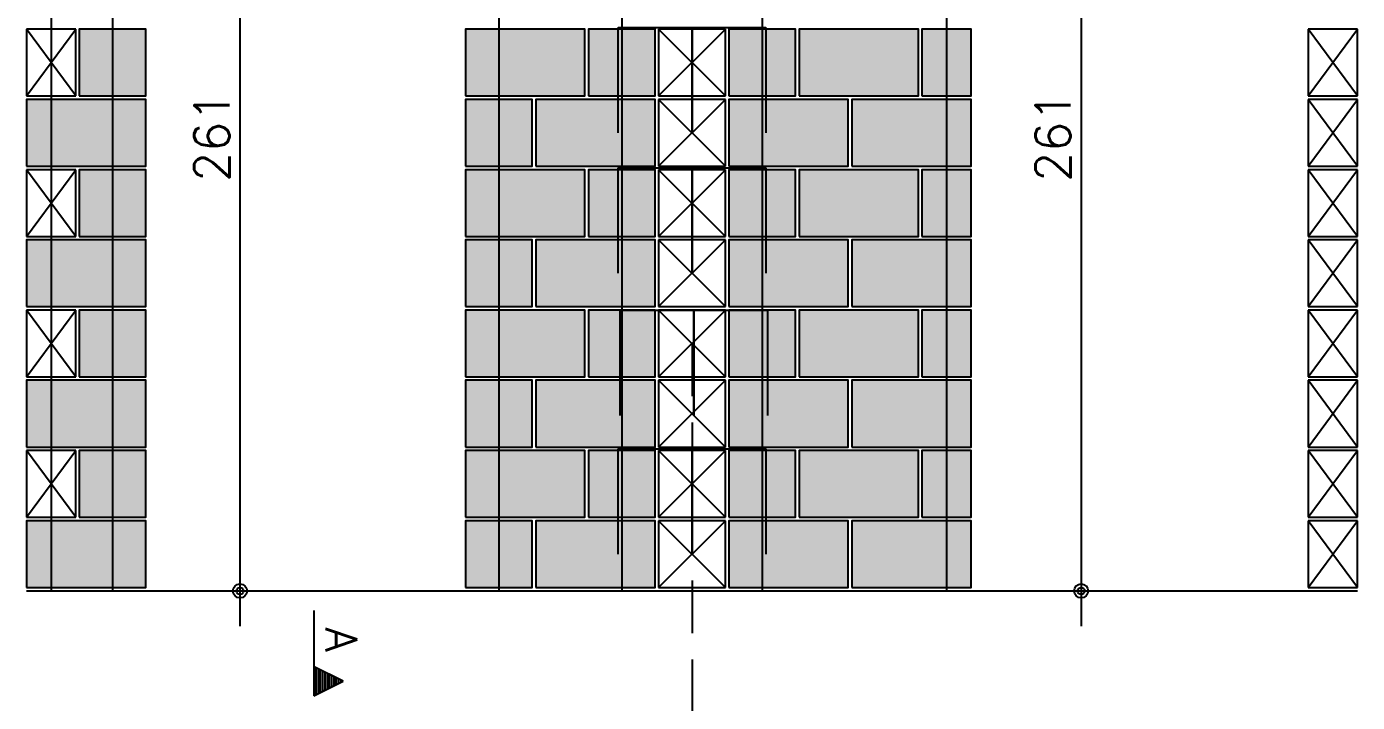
# Model space of a CAD drawing. Extents: x -1.9 to 86, y -1.6 to 60.9.
# Drawn here: x 6.14 to 13.72, y 48.04 to 51.89 of the extents above; entities that cross this region are included whole.
import ezdxf

# ---------------------------------------------------------------- set-up
doc = ezdxf.new("R2010")
doc.units = 0
doc.header["$MEASUREMENT"] = 0
doc.linetypes.add('ESTILO_TQS_0001', pattern=[0.45, 0.3, -0.15])
for name, color, linetype in [('PENA_01', 1, 'CONTINUOUS'), ('PENA_02', 2, 'CONTINUOUS'), ('PENA_03', 3, 'CONTINUOUS'), ('PENA_05', 5, 'CONTINUOUS'), ('PENA_21', 100, 'CONTINUOUS'), ('PENA_23', 50, 'CONTINUOUS'), ('PENA_28', 135, 'CONTINUOUS')]:
    doc.layers.add(name, color=color, linetype=linetype)
doc.styles.get("Standard").update_dxf_attribs({"font": 'ROMANS.SHX'})

msp = doc.modelspace()

# ---------------------------------------------------------------- linework, layer by layer
at = {"layer": 'PENA_01', "linetype": 'Continuous'}
for p, q in [((7.353388, 54.095337), (7.353388, 48.475337)), ((12.144608, 54.095337), (12.144608, 48.475337)), ((7.494392, 48.675337), (7.553388, 48.675337)), ((12.340334, 48.675337), (12.344608, 48.675337))]:
    msp.add_line(p, q, dxfattribs=at)
at = {"layer": 'PENA_01', "linetype": 'ESTILO_TQS_0001'}
msp.add_line((9.928078, 50.085337), (9.928078, 41.992385), dxfattribs=at)
at = {"layer": 'PENA_02', "linetype": 'Continuous'}
for p, q in [((6.418078, 51.875337), (6.138078, 51.875337)), ((6.138078, 51.875337), (6.138078, 51.495337)), ((6.418078, 51.495337), (6.418078, 51.875337)), ((10.118078, 51.875337), (9.738078, 51.875337)), ((9.738078, 51.875337), (9.738078, 51.495337)), ((10.118078, 51.495337), (10.118078, 51.875337)), ((13.718078, 51.875337), (13.438078, 51.875337)), ((13.438078, 51.875337), (13.438078, 51.495337)), ((13.718078, 51.495337), (13.718078, 51.875337)), ((6.138078, 51.495337), (6.418078, 51.495337)), ((9.738078, 51.495337), (10.118078, 51.495337)), ((10.118078, 51.475337), (9.738078, 51.475337)), ((9.738078, 51.475337), (9.738078, 51.095337)), ((10.118078, 51.095337), (10.118078, 51.475337)), ((13.438078, 51.495337), (13.718078, 51.495337)), ((13.718078, 51.475337), (13.438078, 51.475337)), ((13.438078, 51.475337), (13.438078, 51.095337)), ((13.718078, 51.095337), (13.718078, 51.475337)), ((9.738078, 51.095337), (10.118078, 51.095337)), ((13.438078, 51.095337), (13.718078, 51.095337)), ((6.418078, 51.075337), (6.138078, 51.075337)), ((6.138078, 51.075337), (6.138078, 50.695337)), ((6.418078, 50.695337), (6.418078, 51.075337)), ((10.118078, 51.075337), (9.738078, 51.075337)), ((9.738078, 51.075337), (9.738078, 50.695337)), ((10.118078, 50.695337), (10.118078, 51.075337)), ((13.718078, 51.075337), (13.438078, 51.075337)), ((13.438078, 51.075337), (13.438078, 50.695337)), ((13.718078, 50.695337), (13.718078, 51.075337)), ((6.138078, 50.695337), (6.418078, 50.695337)), ((9.738078, 50.695337), (10.118078, 50.695337)), ((10.118078, 50.675337), (9.738078, 50.675337)), ((9.738078, 50.675337), (9.738078, 50.295337)), ((10.118078, 50.295337), (10.118078, 50.675337)), ((13.438078, 50.695337), (13.718078, 50.695337)), ((13.718078, 50.675337), (13.438078, 50.675337)), ((13.438078, 50.675337), (13.438078, 50.295337)), ((13.718078, 50.295337), (13.718078, 50.675337)), ((6.418078, 50.275337), (6.138078, 50.275337)), ((6.138078, 50.275337), (6.138078, 49.895337)), ((6.418078, 49.895337), (6.418078, 50.275337)), ((9.738078, 50.295337), (10.118078, 50.295337)), ((10.118078, 50.275337), (9.738078, 50.275337)), ((9.738078, 50.275337), (9.738078, 49.895337)), ((10.118078, 49.895337), (10.118078, 50.275337)), ((13.438078, 50.295337), (13.718078, 50.295337)), ((13.718078, 50.275337), (13.438078, 50.275337)), ((13.438078, 50.275337), (13.438078, 49.895337)), ((13.718078, 49.895337), (13.718078, 50.275337)), ((6.138078, 49.895337), (6.418078, 49.895337)), ((9.738078, 49.895337), (10.118078, 49.895337)), ((13.438078, 49.895337), (13.718078, 49.895337)), ((10.118078, 49.875337), (9.738078, 49.875337)), ((9.738078, 49.875337), (9.738078, 49.495337)), ((10.118078, 49.875337), (9.738078, 49.875337)), ((9.738078, 49.875337), (9.738078, 49.495337)), ((10.118078, 49.495337), (10.118078, 49.875337)), ((10.118078, 49.495337), (10.118078, 49.875337)), ((13.718078, 49.875337), (13.438078, 49.875337)), ((13.438078, 49.875337), (13.438078, 49.495337)), ((13.718078, 49.495337), (13.718078, 49.875337)), ((6.418078, 49.475337), (6.138078, 49.475337)), ((6.138078, 49.475337), (6.138078, 49.095337)), ((6.418078, 49.095337), (6.418078, 49.475337)), ((9.738078, 49.495337), (10.118078, 49.495337)), ((9.738078, 49.495337), (10.118078, 49.495337)), ((10.118078, 49.475337), (9.738078, 49.475337)), ((9.738078, 49.475337), (9.738078, 49.095337)), ((10.118078, 49.095337), (10.118078, 49.475337)), ((13.438078, 49.495337), (13.718078, 49.495337)), ((13.718078, 49.475337), (13.438078, 49.475337)), ((13.438078, 49.475337), (13.438078, 49.095337)), ((13.718078, 49.095337), (13.718078, 49.475337)), ((6.138078, 49.095337), (6.418078, 49.095337)), ((9.738078, 49.095337), (10.118078, 49.095337)), ((10.118078, 49.075337), (9.738078, 49.075337)), ((9.738078, 49.075337), (9.738078, 48.695337)), ((10.118078, 48.695337), (10.118078, 49.075337)), ((13.438078, 49.095337), (13.718078, 49.095337)), ((13.718078, 49.075337), (13.438078, 49.075337)), ((13.438078, 49.075337), (13.438078, 48.695337)), ((13.718078, 48.695337), (13.718078, 49.075337)), ((6.138078, 48.675337), (13.718078, 48.675337)), ((9.738078, 48.695337), (10.118078, 48.695337)), ((13.438078, 48.695337), (13.718078, 48.695337))]:
    msp.add_line(p, q, dxfattribs=at)
for points in [[(6.438078, 51.495337), (6.818078, 51.495337), (6.818078, 51.875337), (6.438078, 51.875337), (6.438078, 51.495337)], [(8.638078, 51.495337), (9.318078, 51.495337), (9.318078, 51.875337), (8.638078, 51.875337), (8.638078, 51.495337)], [(9.338078, 51.495337), (9.718078, 51.495337), (9.718078, 51.875337), (9.338078, 51.875337), (9.338078, 51.495337)], [(10.138078, 51.495337), (10.518078, 51.495337), (10.518078, 51.875337), (10.138078, 51.875337), (10.138078, 51.495337)], [(10.538078, 51.495337), (11.218078, 51.495337), (11.218078, 51.875337), (10.538078, 51.875337), (10.538078, 51.495337)], [(11.238078, 51.495337), (11.518078, 51.495337), (11.518078, 51.875337), (11.238078, 51.875337), (11.238078, 51.495337)], [(6.138078, 51.095337), (6.818078, 51.095337), (6.818078, 51.475337), (6.138078, 51.475337), (6.138078, 51.095337)], [(8.638078, 51.095337), (9.018078, 51.095337), (9.018078, 51.475337), (8.638078, 51.475337), (8.638078, 51.095337)], [(9.038078, 51.095337), (9.718078, 51.095337), (9.718078, 51.475337), (9.038078, 51.475337), (9.038078, 51.095337)], [(10.138078, 51.095337), (10.818078, 51.095337), (10.818078, 51.475337), (10.138078, 51.475337), (10.138078, 51.095337)], [(10.838078, 51.095337), (11.518078, 51.095337), (11.518078, 51.475337), (10.838078, 51.475337), (10.838078, 51.095337)], [(6.438078, 50.695337), (6.818078, 50.695337), (6.818078, 51.075337), (6.438078, 51.075337), (6.438078, 50.695337)], [(8.638078, 50.695337), (9.318078, 50.695337), (9.318078, 51.075337), (8.638078, 51.075337), (8.638078, 50.695337)], [(9.338078, 50.695337), (9.718078, 50.695337), (9.718078, 51.075337), (9.338078, 51.075337), (9.338078, 50.695337)], [(10.138078, 50.695337), (10.518078, 50.695337), (10.518078, 51.075337), (10.138078, 51.075337), (10.138078, 50.695337)], [(10.538078, 50.695337), (11.218078, 50.695337), (11.218078, 51.075337), (10.538078, 51.075337), (10.538078, 50.695337)], [(11.238078, 50.695337), (11.518078, 50.695337), (11.518078, 51.075337), (11.238078, 51.075337), (11.238078, 50.695337)], [(6.138078, 50.295337), (6.818078, 50.295337), (6.818078, 50.675337), (6.138078, 50.675337), (6.138078, 50.295337)], [(8.638078, 50.295337), (9.018078, 50.295337), (9.018078, 50.675337), (8.638078, 50.675337), (8.638078, 50.295337)], [(9.038078, 50.295337), (9.718078, 50.295337), (9.718078, 50.675337), (9.038078, 50.675337), (9.038078, 50.295337)], [(10.138078, 50.295337), (10.818078, 50.295337), (10.818078, 50.675337), (10.138078, 50.675337), (10.138078, 50.295337)], [(10.838078, 50.295337), (11.518078, 50.295337), (11.518078, 50.675337), (10.838078, 50.675337), (10.838078, 50.295337)], [(6.438078, 49.895337), (6.818078, 49.895337), (6.818078, 50.275337), (6.438078, 50.275337), (6.438078, 49.895337)], [(8.638078, 49.895337), (9.318078, 49.895337), (9.318078, 50.275337), (8.638078, 50.275337), (8.638078, 49.895337)], [(9.338078, 49.895337), (9.718078, 49.895337), (9.718078, 50.275337), (9.338078, 50.275337), (9.338078, 49.895337)], [(10.138078, 49.895337), (10.518078, 49.895337), (10.518078, 50.275337), (10.138078, 50.275337), (10.138078, 49.895337)], [(10.538078, 49.895337), (11.218078, 49.895337), (11.218078, 50.275337), (10.538078, 50.275337), (10.538078, 49.895337)], [(11.238078, 49.895337), (11.518078, 49.895337), (11.518078, 50.275337), (11.238078, 50.275337), (11.238078, 49.895337)], [(6.138078, 49.495337), (6.818078, 49.495337), (6.818078, 49.875337), (6.138078, 49.875337), (6.138078, 49.495337)], [(8.638078, 49.495337), (9.018078, 49.495337), (9.018078, 49.875337), (8.638078, 49.875337), (8.638078, 49.495337)], [(9.038078, 49.495337), (9.718078, 49.495337), (9.718078, 49.875337), (9.038078, 49.875337), (9.038078, 49.495337)], [(10.138078, 49.495337), (10.818078, 49.495337), (10.818078, 49.875337), (10.138078, 49.875337), (10.138078, 49.495337)], [(10.838078, 49.495337), (11.518078, 49.495337), (11.518078, 49.875337), (10.838078, 49.875337), (10.838078, 49.495337)], [(6.438078, 49.095337), (6.818078, 49.095337), (6.818078, 49.475337), (6.438078, 49.475337), (6.438078, 49.095337)], [(8.638078, 49.095337), (9.318078, 49.095337), (9.318078, 49.475337), (8.638078, 49.475337), (8.638078, 49.095337)], [(9.338078, 49.095337), (9.718078, 49.095337), (9.718078, 49.475337), (9.338078, 49.475337), (9.338078, 49.095337)], [(10.138078, 49.095337), (10.518078, 49.095337), (10.518078, 49.475337), (10.138078, 49.475337), (10.138078, 49.095337)], [(10.538078, 49.095337), (11.218078, 49.095337), (11.218078, 49.475337), (10.538078, 49.475337), (10.538078, 49.095337)], [(11.238078, 49.095337), (11.518078, 49.095337), (11.518078, 49.475337), (11.238078, 49.475337), (11.238078, 49.095337)], [(6.138078, 48.695337), (6.818078, 48.695337), (6.818078, 49.075337), (6.138078, 49.075337), (6.138078, 48.695337)], [(8.638078, 48.695337), (9.018078, 48.695337), (9.018078, 49.075337), (8.638078, 49.075337), (8.638078, 48.695337)], [(9.038078, 48.695337), (9.718078, 48.695337), (9.718078, 49.075337), (9.038078, 49.075337), (9.038078, 48.695337)], [(10.138078, 48.695337), (10.818078, 48.695337), (10.818078, 49.075337), (10.138078, 49.075337), (10.138078, 48.695337)], [(10.838078, 48.695337), (11.518078, 48.695337), (11.518078, 49.075337), (10.838078, 49.075337), (10.838078, 48.695337)]]:
    msp.add_lwpolyline(points, dxfattribs=at)
for centre, radius in [((7.353388, 48.675337), 0.04), ((7.353388, 48.675337), 0.02), ((12.144608, 48.675337), 0.04), ((12.144608, 48.675337), 0.02)]:
    msp.add_circle(centre, radius, dxfattribs=at)
at = {"layer": 'PENA_03', "linetype": 'Continuous'}
for p, q in [((6.138078, 51.495337), (6.418078, 51.875337)), ((6.418078, 51.495337), (6.138078, 51.875337)), ((9.738078, 51.495337), (10.118078, 51.875337)), ((10.118078, 51.495337), (9.738078, 51.875337)), ((13.438078, 51.495337), (13.718078, 51.875337)), ((13.718078, 51.495337), (13.438078, 51.875337)), ((9.738078, 51.095337), (10.118078, 51.475337)), ((10.118078, 51.095337), (9.738078, 51.475337)), ((13.438078, 51.095337), (13.718078, 51.475337)), ((13.718078, 51.095337), (13.438078, 51.475337)), ((6.138078, 50.695337), (6.418078, 51.075337)), ((6.418078, 50.695337), (6.138078, 51.075337)), ((9.738078, 50.695337), (10.118078, 51.075337)), ((10.118078, 50.695337), (9.738078, 51.075337)), ((13.438078, 50.695337), (13.718078, 51.075337)), ((13.718078, 50.695337), (13.438078, 51.075337)), ((9.738078, 50.295337), (10.118078, 50.675337)), ((10.118078, 50.295337), (9.738078, 50.675337)), ((13.438078, 50.295337), (13.718078, 50.675337)), ((13.718078, 50.295337), (13.438078, 50.675337)), ((6.138078, 49.895337), (6.418078, 50.275337)), ((6.418078, 49.895337), (6.138078, 50.275337)), ((9.738078, 49.895337), (10.118078, 50.275337)), ((10.118078, 49.895337), (9.738078, 50.275337)), ((13.438078, 49.895337), (13.718078, 50.275337)), ((13.718078, 49.895337), (13.438078, 50.275337)), ((9.738078, 49.495337), (10.118078, 49.875337)), ((10.118078, 49.495337), (9.738078, 49.875337)), ((9.738078, 49.495337), (10.118078, 49.875337)), ((10.118078, 49.495337), (9.738078, 49.875337)), ((13.438078, 49.495337), (13.718078, 49.875337)), ((13.718078, 49.495337), (13.438078, 49.875337)), ((6.138078, 49.095337), (6.418078, 49.475337)), ((6.418078, 49.095337), (6.138078, 49.475337)), ((9.738078, 49.095337), (10.118078, 49.475337)), ((10.118078, 49.095337), (9.738078, 49.475337)), ((13.438078, 49.095337), (13.718078, 49.475337)), ((13.718078, 49.095337), (13.438078, 49.475337)), ((9.738078, 48.695337), (10.118078, 49.075337)), ((10.118078, 48.695337), (9.738078, 49.075337)), ((13.438078, 48.695337), (13.718078, 49.075337)), ((13.718078, 48.695337), (13.438078, 49.075337)), ((7.294392, 48.675337), (7.294392, 48.675337)), ((12.140334, 48.675337), (12.140334, 48.675337)), ((7.774431, 48.564487), (7.774431, 48.078105)), ((7.775127, 48.24369), (7.775127, 48.564487)), ((7.940364, 48.161071), (7.775126, 48.24369)), ((7.775127, 48.079233), (7.775127, 48.24291)), ((7.938803, 48.161071), (7.775127, 48.24291)), ((7.787195, 48.084487), (7.787195, 48.237656)), ((7.799959, 48.090869), (7.799959, 48.231274)), ((7.812723, 48.097251), (7.812723, 48.224892)), ((7.825487, 48.103633), (7.825487, 48.21851)), ((7.838251, 48.110015), (7.838251, 48.212128)), ((7.774431, 48.078105), (7.940364, 48.161071)), ((7.775126, 48.079233), (7.938803, 48.161071)), ((7.851015, 48.116397), (7.851015, 48.205746)), ((7.863779, 48.122779), (7.863779, 48.199364)), ((7.876543, 48.129161), (7.876543, 48.192982)), ((7.889307, 48.135543), (7.889307, 48.1866)), ((7.902071, 48.141925), (7.902071, 48.180218)), ((7.914836, 48.148307), (7.914836, 48.173836)), ((7.9276, 48.154689), (7.9276, 48.167453))]:
    msp.add_line(p, q, dxfattribs=at)
at = {"layer": 'PENA_05', "linetype": 'Continuous'}
for p, q in [((9.508078, 51.285337), (9.508078, 51.885337)), ((9.508078, 51.885337), (9.928078, 51.885337)), ((9.928078, 51.885337), (9.928078, 51.285337)), ((9.928078, 51.285337), (9.928078, 51.885337)), ((9.928078, 51.885337), (10.348078, 51.885337)), ((10.348078, 51.885337), (10.348078, 51.285337)), ((9.508078, 50.485337), (9.508078, 51.085337)), ((9.508078, 51.085337), (9.928078, 51.085337)), ((9.928078, 51.085337), (9.928078, 50.485337)), ((9.928078, 50.485337), (9.928078, 51.085337)), ((9.928078, 51.085337), (10.348078, 51.085337)), ((10.348078, 51.085337), (10.348078, 50.485337)), ((9.518078, 49.675337), (9.518078, 50.275337)), ((9.518078, 50.275337), (9.938078, 50.275337)), ((9.938078, 50.275337), (9.938078, 49.675337)), ((9.938078, 49.675337), (9.938078, 50.275337)), ((9.938078, 50.275337), (10.358078, 50.275337)), ((10.358078, 50.275337), (10.358078, 49.675337)), ((9.508078, 48.885337), (9.508078, 49.485337)), ((9.508078, 49.485337), (9.928078, 49.485337)), ((9.928078, 49.485337), (9.928078, 48.885337)), ((9.928078, 48.885337), (9.928078, 49.485337)), ((9.928078, 49.485337), (10.348078, 49.485337)), ((10.348078, 49.485337), (10.348078, 48.885337))]:
    msp.add_line(p, q, dxfattribs=at)
for points in [[(6.278078, 56.115337), (6.278078, 48.675337)], [(6.628078, 56.115337), (6.628078, 48.675337)], [(8.828078, 56.115337), (8.828078, 48.675337)], [(9.528078, 56.115337), (9.528078, 48.675337)], [(10.328078, 56.115337), (10.328078, 48.675337)], [(11.378078, 56.115337), (11.378078, 48.675337)]]:
    msp.add_lwpolyline(points, dxfattribs=at)
at = {"layer": 'PENA_21', "linetype": 'Continuous'}
for points in [[(8.638078, 51.495337), (9.318078, 51.495337), (9.318078, 51.875337), (8.638078, 51.875337), (8.638078, 51.495337)], [(10.538078, 51.495337), (11.218078, 51.495337), (11.218078, 51.875337), (10.538078, 51.875337), (10.538078, 51.495337)], [(6.138078, 51.095337), (6.818078, 51.095337), (6.818078, 51.475337), (6.138078, 51.475337), (6.138078, 51.095337)], [(9.038078, 51.095337), (9.718078, 51.095337), (9.718078, 51.475337), (9.038078, 51.475337), (9.038078, 51.095337)], [(10.138078, 51.095337), (10.818078, 51.095337), (10.818078, 51.475337), (10.138078, 51.475337), (10.138078, 51.095337)], [(10.838078, 51.095337), (11.518078, 51.095337), (11.518078, 51.475337), (10.838078, 51.475337), (10.838078, 51.095337)], [(8.638078, 50.695337), (9.318078, 50.695337), (9.318078, 51.075337), (8.638078, 51.075337), (8.638078, 50.695337)], [(10.538078, 50.695337), (11.218078, 50.695337), (11.218078, 51.075337), (10.538078, 51.075337), (10.538078, 50.695337)], [(6.138078, 50.295337), (6.818078, 50.295337), (6.818078, 50.675337), (6.138078, 50.675337), (6.138078, 50.295337)], [(9.038078, 50.295337), (9.718078, 50.295337), (9.718078, 50.675337), (9.038078, 50.675337), (9.038078, 50.295337)], [(10.138078, 50.295337), (10.818078, 50.295337), (10.818078, 50.675337), (10.138078, 50.675337), (10.138078, 50.295337)], [(10.838078, 50.295337), (11.518078, 50.295337), (11.518078, 50.675337), (10.838078, 50.675337), (10.838078, 50.295337)], [(8.638078, 49.895337), (9.318078, 49.895337), (9.318078, 50.275337), (8.638078, 50.275337), (8.638078, 49.895337)], [(10.538078, 49.895337), (11.218078, 49.895337), (11.218078, 50.275337), (10.538078, 50.275337), (10.538078, 49.895337)], [(6.138078, 49.495337), (6.818078, 49.495337), (6.818078, 49.875337), (6.138078, 49.875337), (6.138078, 49.495337)], [(9.038078, 49.495337), (9.718078, 49.495337), (9.718078, 49.875337), (9.038078, 49.875337), (9.038078, 49.495337)], [(10.138078, 49.495337), (10.818078, 49.495337), (10.818078, 49.875337), (10.138078, 49.875337), (10.138078, 49.495337)], [(10.838078, 49.495337), (11.518078, 49.495337), (11.518078, 49.875337), (10.838078, 49.875337), (10.838078, 49.495337)], [(8.638078, 49.095337), (9.318078, 49.095337), (9.318078, 49.475337), (8.638078, 49.475337), (8.638078, 49.095337)], [(10.538078, 49.095337), (11.218078, 49.095337), (11.218078, 49.475337), (10.538078, 49.475337), (10.538078, 49.095337)], [(6.138078, 48.695337), (6.818078, 48.695337), (6.818078, 49.075337), (6.138078, 49.075337), (6.138078, 48.695337)], [(9.038078, 48.695337), (9.718078, 48.695337), (9.718078, 49.075337), (9.038078, 49.075337), (9.038078, 48.695337)], [(10.138078, 48.695337), (10.818078, 48.695337), (10.818078, 49.075337), (10.138078, 49.075337), (10.138078, 48.695337)], [(10.838078, 48.695337), (11.518078, 48.695337), (11.518078, 49.075337), (10.838078, 49.075337), (10.838078, 48.695337)]]:
    msp.add_lwpolyline(points, dxfattribs=at)
for points in [[(8.638078, 51.495337), (9.318078, 51.495337), (9.318078, 51.875337)], [(8.638078, 51.495337), (9.318078, 51.875337), (8.638078, 51.875337)], [(8.638078, 51.495337), (8.638078, 51.875337), (8.638078, 51.495337)], [(10.538078, 51.495337), (11.218078, 51.495337), (11.218078, 51.875337)], [(10.538078, 51.495337), (11.218078, 51.875337), (10.538078, 51.875337)], [(10.538078, 51.495337), (10.538078, 51.875337), (10.538078, 51.495337)], [(6.138078, 51.095337), (6.818078, 51.095337), (6.818078, 51.475337)], [(6.138078, 51.095337), (6.818078, 51.475337), (6.138078, 51.475337)], [(6.138078, 51.095337), (6.138078, 51.475337), (6.138078, 51.095337)], [(9.038078, 51.095337), (9.718078, 51.095337), (9.718078, 51.475337)], [(9.038078, 51.095337), (9.718078, 51.475337), (9.038078, 51.475337)], [(9.038078, 51.095337), (9.038078, 51.475337), (9.038078, 51.095337)], [(10.138078, 51.095337), (10.818078, 51.095337), (10.818078, 51.475337)], [(10.138078, 51.095337), (10.818078, 51.475337), (10.138078, 51.475337)], [(10.138078, 51.095337), (10.138078, 51.475337), (10.138078, 51.095337)], [(10.838078, 51.095337), (11.518078, 51.095337), (11.518078, 51.475337)], [(10.838078, 51.095337), (11.518078, 51.475337), (10.838078, 51.475337)], [(10.838078, 51.095337), (10.838078, 51.475337), (10.838078, 51.095337)], [(8.638078, 50.695337), (9.318078, 50.695337), (9.318078, 51.075337)], [(8.638078, 50.695337), (9.318078, 51.075337), (8.638078, 51.075337)], [(8.638078, 50.695337), (8.638078, 51.075337), (8.638078, 50.695337)], [(10.538078, 50.695337), (11.218078, 50.695337), (11.218078, 51.075337)], [(10.538078, 50.695337), (11.218078, 51.075337), (10.538078, 51.075337)], [(10.538078, 50.695337), (10.538078, 51.075337), (10.538078, 50.695337)], [(6.138078, 50.295337), (6.818078, 50.295337), (6.818078, 50.675337)], [(6.138078, 50.295337), (6.818078, 50.675337), (6.138078, 50.675337)], [(6.138078, 50.295337), (6.138078, 50.675337), (6.138078, 50.295337)], [(9.038078, 50.295337), (9.718078, 50.295337), (9.718078, 50.675337)], [(9.038078, 50.295337), (9.718078, 50.675337), (9.038078, 50.675337)], [(9.038078, 50.295337), (9.038078, 50.675337), (9.038078, 50.295337)], [(10.138078, 50.295337), (10.818078, 50.295337), (10.818078, 50.675337)], [(10.138078, 50.295337), (10.818078, 50.675337), (10.138078, 50.675337)], [(10.138078, 50.295337), (10.138078, 50.675337), (10.138078, 50.295337)], [(10.838078, 50.295337), (11.518078, 50.295337), (11.518078, 50.675337)], [(10.838078, 50.295337), (11.518078, 50.675337), (10.838078, 50.675337)], [(10.838078, 50.295337), (10.838078, 50.675337), (10.838078, 50.295337)], [(8.638078, 49.895337), (9.318078, 49.895337), (9.318078, 50.275337)], [(8.638078, 49.895337), (9.318078, 50.275337), (8.638078, 50.275337)], [(8.638078, 49.895337), (8.638078, 50.275337), (8.638078, 49.895337)], [(10.538078, 49.895337), (11.218078, 49.895337), (11.218078, 50.275337)], [(10.538078, 49.895337), (11.218078, 50.275337), (10.538078, 50.275337)], [(10.538078, 49.895337), (10.538078, 50.275337), (10.538078, 49.895337)], [(6.138078, 49.495337), (6.818078, 49.495337), (6.818078, 49.875337)], [(6.138078, 49.495337), (6.818078, 49.875337), (6.138078, 49.875337)], [(6.138078, 49.495337), (6.138078, 49.875337), (6.138078, 49.495337)], [(9.038078, 49.495337), (9.718078, 49.495337), (9.718078, 49.875337)], [(9.038078, 49.495337), (9.718078, 49.875337), (9.038078, 49.875337)], [(9.038078, 49.495337), (9.038078, 49.875337), (9.038078, 49.495337)], [(10.138078, 49.495337), (10.818078, 49.495337), (10.818078, 49.875337)], [(10.138078, 49.495337), (10.818078, 49.875337), (10.138078, 49.875337)], [(10.138078, 49.495337), (10.138078, 49.875337), (10.138078, 49.495337)], [(10.838078, 49.495337), (11.518078, 49.495337), (11.518078, 49.875337)], [(10.838078, 49.495337), (11.518078, 49.875337), (10.838078, 49.875337)], [(10.838078, 49.495337), (10.838078, 49.875337), (10.838078, 49.495337)], [(8.638078, 49.095337), (9.318078, 49.095337), (9.318078, 49.475337)], [(8.638078, 49.095337), (9.318078, 49.475337), (8.638078, 49.475337)], [(8.638078, 49.095337), (8.638078, 49.475337), (8.638078, 49.095337)], [(10.538078, 49.095337), (11.218078, 49.095337), (11.218078, 49.475337)], [(10.538078, 49.095337), (11.218078, 49.475337), (10.538078, 49.475337)], [(10.538078, 49.095337), (10.538078, 49.475337), (10.538078, 49.095337)], [(6.138078, 48.695337), (6.818078, 48.695337), (6.818078, 49.075337)], [(6.138078, 48.695337), (6.818078, 49.075337), (6.138078, 49.075337)], [(6.138078, 48.695337), (6.138078, 49.075337), (6.138078, 48.695337)], [(9.038078, 48.695337), (9.718078, 48.695337), (9.718078, 49.075337)], [(9.038078, 48.695337), (9.718078, 49.075337), (9.038078, 49.075337)], [(9.038078, 48.695337), (9.038078, 49.075337), (9.038078, 48.695337)], [(10.138078, 48.695337), (10.818078, 48.695337), (10.818078, 49.075337)], [(10.138078, 48.695337), (10.818078, 49.075337), (10.138078, 49.075337)], [(10.138078, 48.695337), (10.138078, 49.075337), (10.138078, 48.695337)], [(10.838078, 48.695337), (11.518078, 48.695337), (11.518078, 49.075337)], [(10.838078, 48.695337), (11.518078, 49.075337), (10.838078, 49.075337)], [(10.838078, 48.695337), (10.838078, 49.075337), (10.838078, 48.695337)]]:
    msp.add_solid(points, dxfattribs=at)
at = {"layer": 'PENA_23', "linetype": 'Continuous'}
for points in [[(6.438078, 51.495337), (6.818078, 51.495337), (6.818078, 51.875337), (6.438078, 51.875337), (6.438078, 51.495337)], [(9.338078, 51.495337), (9.718078, 51.495337), (9.718078, 51.875337), (9.338078, 51.875337), (9.338078, 51.495337)], [(10.138078, 51.495337), (10.518078, 51.495337), (10.518078, 51.875337), (10.138078, 51.875337), (10.138078, 51.495337)], [(8.638078, 51.095337), (9.018078, 51.095337), (9.018078, 51.475337), (8.638078, 51.475337), (8.638078, 51.095337)], [(6.438078, 50.695337), (6.818078, 50.695337), (6.818078, 51.075337), (6.438078, 51.075337), (6.438078, 50.695337)], [(9.338078, 50.695337), (9.718078, 50.695337), (9.718078, 51.075337), (9.338078, 51.075337), (9.338078, 50.695337)], [(10.138078, 50.695337), (10.518078, 50.695337), (10.518078, 51.075337), (10.138078, 51.075337), (10.138078, 50.695337)], [(8.638078, 50.295337), (9.018078, 50.295337), (9.018078, 50.675337), (8.638078, 50.675337), (8.638078, 50.295337)], [(6.438078, 49.895337), (6.818078, 49.895337), (6.818078, 50.275337), (6.438078, 50.275337), (6.438078, 49.895337)], [(9.338078, 49.895337), (9.718078, 49.895337), (9.718078, 50.275337), (9.338078, 50.275337), (9.338078, 49.895337)], [(10.138078, 49.895337), (10.518078, 49.895337), (10.518078, 50.275337), (10.138078, 50.275337), (10.138078, 49.895337)], [(8.638078, 49.495337), (9.018078, 49.495337), (9.018078, 49.875337), (8.638078, 49.875337), (8.638078, 49.495337)], [(6.438078, 49.095337), (6.818078, 49.095337), (6.818078, 49.475337), (6.438078, 49.475337), (6.438078, 49.095337)], [(9.338078, 49.095337), (9.718078, 49.095337), (9.718078, 49.475337), (9.338078, 49.475337), (9.338078, 49.095337)], [(10.138078, 49.095337), (10.518078, 49.095337), (10.518078, 49.475337), (10.138078, 49.475337), (10.138078, 49.095337)], [(8.638078, 48.695337), (9.018078, 48.695337), (9.018078, 49.075337), (8.638078, 49.075337), (8.638078, 48.695337)]]:
    msp.add_lwpolyline(points, dxfattribs=at)
for points in [[(6.438078, 51.495337), (6.818078, 51.495337), (6.818078, 51.875337)], [(6.438078, 51.495337), (6.818078, 51.875337), (6.438078, 51.875337)], [(6.438078, 51.495337), (6.438078, 51.875337), (6.438078, 51.495337)], [(9.338078, 51.495337), (9.718078, 51.495337), (9.718078, 51.875337)], [(9.338078, 51.495337), (9.718078, 51.875337), (9.338078, 51.875337)], [(9.338078, 51.495337), (9.338078, 51.875337), (9.338078, 51.495337)], [(10.138078, 51.495337), (10.518078, 51.495337), (10.518078, 51.875337)], [(10.138078, 51.495337), (10.518078, 51.875337), (10.138078, 51.875337)], [(10.138078, 51.495337), (10.138078, 51.875337), (10.138078, 51.495337)], [(8.638078, 51.095337), (9.018078, 51.095337), (9.018078, 51.475337)], [(8.638078, 51.095337), (9.018078, 51.475337), (8.638078, 51.475337)], [(8.638078, 51.095337), (8.638078, 51.475337), (8.638078, 51.095337)], [(6.438078, 50.695337), (6.818078, 50.695337), (6.818078, 51.075337)], [(6.438078, 50.695337), (6.818078, 51.075337), (6.438078, 51.075337)], [(6.438078, 50.695337), (6.438078, 51.075337), (6.438078, 50.695337)], [(9.338078, 50.695337), (9.718078, 50.695337), (9.718078, 51.075337)], [(9.338078, 50.695337), (9.718078, 51.075337), (9.338078, 51.075337)], [(9.338078, 50.695337), (9.338078, 51.075337), (9.338078, 50.695337)], [(10.138078, 50.695337), (10.518078, 50.695337), (10.518078, 51.075337)], [(10.138078, 50.695337), (10.518078, 51.075337), (10.138078, 51.075337)], [(10.138078, 50.695337), (10.138078, 51.075337), (10.138078, 50.695337)], [(8.638078, 50.295337), (9.018078, 50.295337), (9.018078, 50.675337)], [(8.638078, 50.295337), (9.018078, 50.675337), (8.638078, 50.675337)], [(8.638078, 50.295337), (8.638078, 50.675337), (8.638078, 50.295337)], [(6.438078, 49.895337), (6.818078, 49.895337), (6.818078, 50.275337)], [(6.438078, 49.895337), (6.818078, 50.275337), (6.438078, 50.275337)], [(6.438078, 49.895337), (6.438078, 50.275337), (6.438078, 49.895337)], [(9.338078, 49.895337), (9.718078, 49.895337), (9.718078, 50.275337)], [(9.338078, 49.895337), (9.718078, 50.275337), (9.338078, 50.275337)], [(9.338078, 49.895337), (9.338078, 50.275337), (9.338078, 49.895337)], [(10.138078, 49.895337), (10.518078, 49.895337), (10.518078, 50.275337)], [(10.138078, 49.895337), (10.518078, 50.275337), (10.138078, 50.275337)], [(10.138078, 49.895337), (10.138078, 50.275337), (10.138078, 49.895337)], [(8.638078, 49.495337), (9.018078, 49.495337), (9.018078, 49.875337)], [(8.638078, 49.495337), (9.018078, 49.875337), (8.638078, 49.875337)], [(8.638078, 49.495337), (8.638078, 49.875337), (8.638078, 49.495337)], [(6.438078, 49.095337), (6.818078, 49.095337), (6.818078, 49.475337)], [(6.438078, 49.095337), (6.818078, 49.475337), (6.438078, 49.475337)], [(6.438078, 49.095337), (6.438078, 49.475337), (6.438078, 49.095337)], [(9.338078, 49.095337), (9.718078, 49.095337), (9.718078, 49.475337)], [(9.338078, 49.095337), (9.718078, 49.475337), (9.338078, 49.475337)], [(9.338078, 49.095337), (9.338078, 49.475337), (9.338078, 49.095337)], [(10.138078, 49.095337), (10.518078, 49.095337), (10.518078, 49.475337)], [(10.138078, 49.095337), (10.518078, 49.475337), (10.138078, 49.475337)], [(10.138078, 49.095337), (10.138078, 49.475337), (10.138078, 49.095337)], [(8.638078, 48.695337), (9.018078, 48.695337), (9.018078, 49.075337)], [(8.638078, 48.695337), (9.018078, 49.075337), (8.638078, 49.075337)], [(8.638078, 48.695337), (8.638078, 49.075337), (8.638078, 48.695337)]]:
    msp.add_solid(points, dxfattribs=at)
at = {"layer": 'PENA_28', "linetype": 'Continuous'}
for points in [[(11.238078, 51.495337), (11.518078, 51.495337), (11.518078, 51.875337), (11.238078, 51.875337), (11.238078, 51.495337)], [(11.238078, 50.695337), (11.518078, 50.695337), (11.518078, 51.075337), (11.238078, 51.075337), (11.238078, 50.695337)], [(11.238078, 49.895337), (11.518078, 49.895337), (11.518078, 50.275337), (11.238078, 50.275337), (11.238078, 49.895337)], [(11.238078, 49.095337), (11.518078, 49.095337), (11.518078, 49.475337), (11.238078, 49.475337), (11.238078, 49.095337)]]:
    msp.add_lwpolyline(points, dxfattribs=at)
for points in [[(11.238078, 51.495337), (11.518078, 51.495337), (11.518078, 51.875337)], [(11.238078, 51.495337), (11.518078, 51.875337), (11.238078, 51.875337)], [(11.238078, 51.495337), (11.238078, 51.875337), (11.238078, 51.495337)], [(11.238078, 50.695337), (11.518078, 50.695337), (11.518078, 51.075337)], [(11.238078, 50.695337), (11.518078, 51.075337), (11.238078, 51.075337)], [(11.238078, 50.695337), (11.238078, 51.075337), (11.238078, 50.695337)], [(11.238078, 49.895337), (11.518078, 49.895337), (11.518078, 50.275337)], [(11.238078, 49.895337), (11.518078, 50.275337), (11.238078, 50.275337)], [(11.238078, 49.895337), (11.238078, 50.275337), (11.238078, 49.895337)], [(11.238078, 49.095337), (11.518078, 49.095337), (11.518078, 49.475337)], [(11.238078, 49.095337), (11.518078, 49.475337), (11.238078, 49.475337)], [(11.238078, 49.095337), (11.238078, 49.475337), (11.238078, 49.095337)]]:
    msp.add_solid(points, dxfattribs=at)

# ---------------------------------------------------------------- texts
at = {"layer": 'PENA_03', "linetype": 'Continuous'}
for s, height, rotation, p in [('261', 0.2, 90, (7.293388, 51.005337)), ('261', 0.2, 90, (12.084608, 51.005337)), ('A', 0.18, 270, (7.84146, 48.467933))]:
    msp.add_text(s, height=height, rotation=rotation, dxfattribs=at).set_placement(p)

doc.saveas('drawing.dxf')
